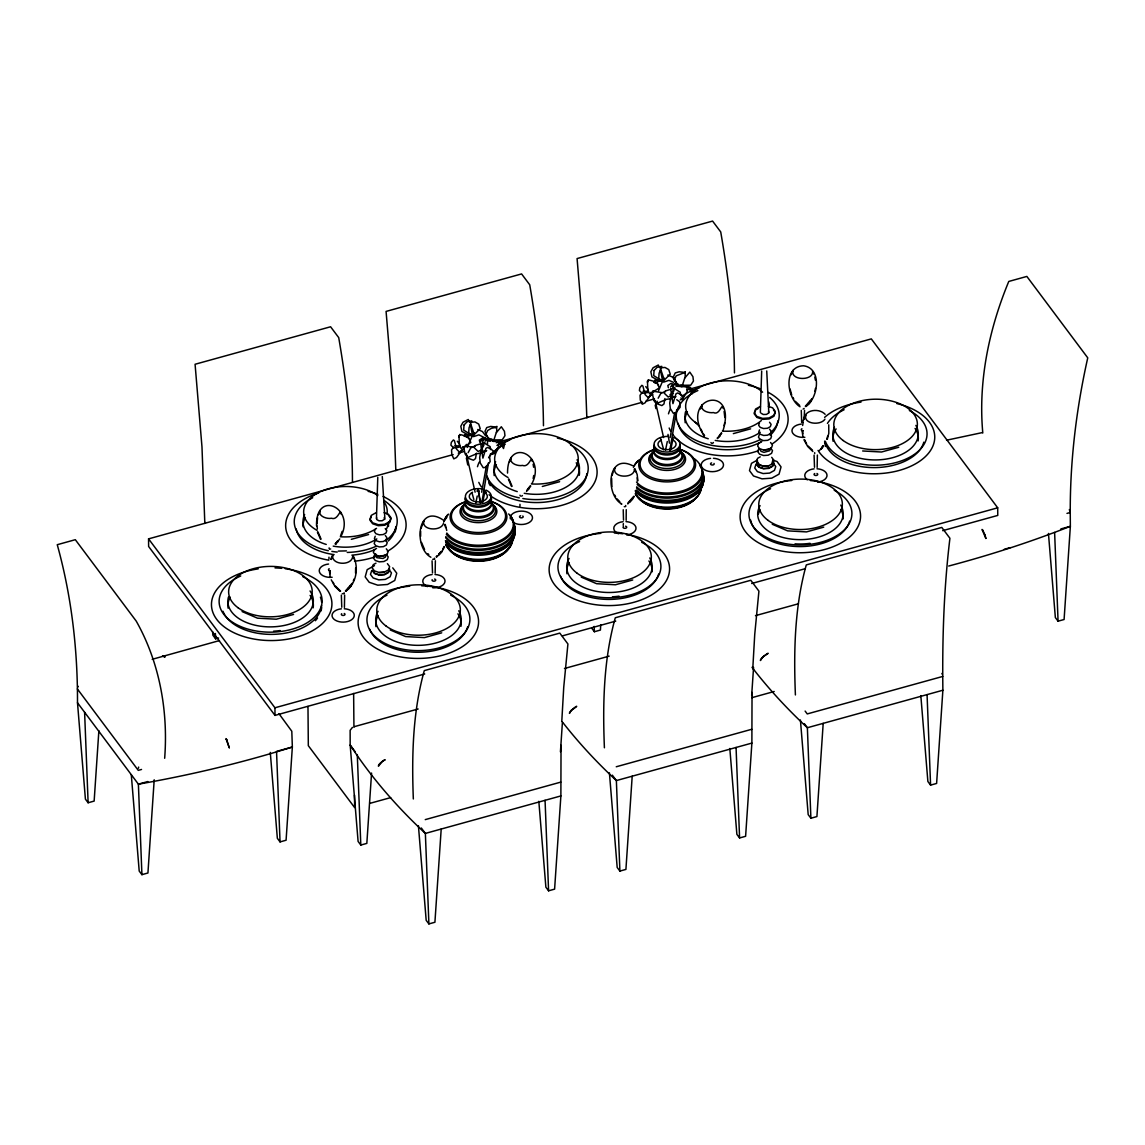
<?xml version="1.0" encoding="UTF-8"?>
<svg xmlns="http://www.w3.org/2000/svg" width="1145" height="1145" viewBox="0 0 1145 1145"><rect width="100%" height="100%" fill="white"/><g stroke="black" fill="none" stroke-linecap="round" stroke-linejoin="round"><path stroke-width="1.5" d="M352.445 482.145C352.402 433.669 346.935 385.35 338.72 337.618L330.59 326.769L195.079 364.267L201.978 446.908L204.826 523.437M341.768 607.236L341.353 595.114M432.509 572.958L432.08 560.835M561.036 745.28L560.878 795.932L554.609 889.135L548.584 890.81L545.879 887.189L538.823 801.314M623.51 520.102L623.238 509.74M752.036 692.439L751.879 743.091L745.61 836.294L739.584 837.954L736.879 834.347L729.823 748.472M801.686 422.491L801.271 410.382M802.602 422.319L804.205 417.467L804.549 410.296M814.51 467.26L814.081 455.137M376.447 518.685L377.778 477.336M760.352 412.4L761.683 371.052M316.979 523.809L317.594 517.669M420.644 531.194L420.63 536.347M611.645 478.352L611.888 486.582M561.78 721.536L563.741 687.2L567.92 643.977L559.79 633.113L424.28 670.612C412.672 712.262 411.685 756.029 413.331 798.967M752.78 668.694L754.741 634.359L758.92 591.135L750.791 580.272L615.28 617.77C603.529 659.964 602.656 704.289 604.403 747.785M626.243 509.668L626.158 520.259M164.665 758.276C168.286 711.145 159.613 662.497 136.226 621.105L75.312 539.696L57.25 544.705C71.52 596.073 77.717 649.487 77.488 702.758L85.417 799.138L88.122 802.759L94.148 801.085L98.871 730.739M355.537 573.101L355.637 567.963M154.203 779.788L147.934 872.991L141.923 874.665L139.203 871.044L131.289 774.664M371.567 773.047L366.829 843.393L360.804 845.053L358.099 841.432L350.17 745.051L350.141 730.324L352.431 727.404M441.197 829.052L434.914 922.255L428.903 923.915L426.183 920.308L418.412 825.674M560.435 751.85L562.438 721.951M600.767 624.784L600.409 630.065L594.384 631.725L591.679 628.104M632.197 776.196L625.914 869.413L619.903 871.073L617.184 867.452L609.412 772.832M751.664 695.487L753.567 667.349M823.198 723.354L816.915 816.557L810.903 818.231L808.184 814.61L800.412 719.976M795.403 694.943C793.657 651.448 794.53 607.108 806.28 564.914L941.791 527.43L949.921 538.279C943.823 588.673 942.192 639.511 942.879 690.235L936.61 783.452L930.584 785.112L927.879 781.491L920.823 695.63M344.631 595.042L344.416 607.38M435.372 560.764L435.157 573.101M623.223 525.383L623.352 523.623M817.373 455.066L817.158 467.418M476.434 453.191L475.518 458.558L473.429 460.218L468.248 458.301L465.113 453.921L463.725 447.709L462.652 446.865M664.916 398.56L664 403.927L661.91 405.588L656.729 403.67L653.609 399.29L652.221 393.078L654.31 391.404L661.953 392.635M488.514 462.694L481.902 502.369M676.724 409.795L669.682 451.216M802.645 425.496L803.146 422.462M138.43 768.252L138.631 767.078M481.644 492.207L486.41 465.958M670.126 437.576L674.577 413.073M533.141 478.524L533.713 475.49M724.141 425.668L724.728 422.648M814.882 391.39L815.455 388.37M475.848 502.898L477.236 496M665.546 450.142L667.292 441.526M482.589 502.727L484.764 492.221M670.712 449.856L673.246 437.59M474.016 432.681L473.686 434.055L466.101 436.875M664.057 378.193L663.728 379.567L654.854 382.802M464.283 436.431L464.798 434.642L472.928 435.873L480.213 428.659L478.71 424.079L474.96 421.933L469.679 422.348M421.145 528.146L423.85 520.803C421.088 530.55 441.168 531.724 443.544 523.308M612.146 475.304L613.004 472.355M342.14 531.366L340.537 536.003M826.747 439.079L827.692 436.159M827.262 439.294L828.808 433.239L828.737 424.795M496.458 427.428L496.815 426.341L496.701 427.142L490.733 426.427L486.739 427.557L484.979 431.35L487.97 438.277L492.25 439.408L490.074 439.837L482.417 438.048L479.354 440.138L479.884 442.371M684.939 372.798L685.297 371.71L685.197 372.497L679.228 371.781L675.235 372.926L673.46 376.719L676.452 383.647L679.014 384.792M371.309 516.323L369.978 520.188L372.655 523.766L378.322 525.698L384.82 525.226L389.658 522.564L391.003 518.699L388.312 515.107M375.145 529.291L374.358 531.581L375.946 533.713L379.31 534.844L383.16 534.572L386.037 532.983L386.824 530.693L385.235 528.575M375.202 536.218L374.415 538.522L376.004 540.64L379.367 541.785L383.217 541.513L386.094 539.925L386.881 537.635L385.292 535.502M374.987 541.113L374.157 543.517L375.818 545.736L379.353 546.938L383.389 546.652L386.395 544.991L387.239 542.587L385.564 540.354M374.358 555.253L373.413 557.973L375.302 560.492L379.296 561.851L383.876 561.522L387.282 559.647L388.227 556.914L386.337 554.395M371.781 570.511L370.45 574.375L373.127 577.953L378.795 579.885L385.292 579.413L390.13 576.751L391.475 572.872L388.785 569.294M386.065 555.168L385.407 557.114L382.974 558.459L376.877 557.715L375.531 555.926M389.114 569.323L388.083 572.343L384.305 574.418L379.238 574.776L374.83 573.273L372.74 570.482M389.672 569.28L388.556 572.5L384.534 574.718L379.124 575.105L374.415 573.502L372.182 570.525M755.156 411.284L754.269 413.86L756.945 417.438L762.613 419.371L769.111 418.913L773.948 416.236L775.279 412.372L773.505 409.982M759.436 422.963L758.634 425.253L760.223 427.386L763.6 428.531L767.451 428.259L770.327 426.67L771.115 424.366L769.526 422.247M759.493 429.905L758.706 432.195L760.294 434.313L763.658 435.458L767.508 435.186L770.385 433.597L771.172 431.307L769.583 429.175M759.278 434.785L758.448 437.19L760.108 439.422L763.629 440.61L767.68 440.324L770.685 438.664L771.515 436.259L769.855 434.027M758.648 448.926L757.704 451.645L759.593 454.179L763.586 455.524L768.166 455.209L771.573 453.32L772.517 450.6L770.628 448.067M756.072 464.183L754.741 468.047L757.418 471.625L763.085 473.558L769.583 473.1L774.421 470.423L775.752 466.559L773.075 462.981M757.589 460.991L756.473 464.197L758.706 467.174L763.414 468.777L768.825 468.405L772.846 466.172L773.948 462.966L772.474 460.977M770.356 448.854L769.683 450.786L764.001 452.361L761.167 451.388L759.822 449.599M771.658 464.097L772.603 461.378M773.405 462.995L772.36 466.015L768.596 468.09L763.529 468.462L759.106 466.96L757.031 464.169M658.504 390.846L663.771 378.337L660.951 370.064M318.467 514.72L320.299 510.326C317.451 516.009 326.697 519.229 331.492 518.256C338.19 520.861 340.451 507.006 341.196 514.191M330.748 559.275L332.637 554.781M331.277 559.49L333.123 555.082M341.024 536.304C355.68 507.664 315.519 489.33 316.535 525.913M353.347 580.773L354.02 579.055M509.468 461.879L511.3 457.47C508.552 463.296 517.841 466.43 522.492 465.414C529.376 468.09 531.452 454.25 532.196 461.335M519.973 495.212L520.417 496.1M522.421 495.542L521.676 496.171M532.024 483.462C546.795 455.009 507.307 436.059 507.536 473.071M700.468 409.023L702.3 404.629C699.581 410.711 708.812 413.359 713.492 412.572C719.876 415.864 721.922 401.623 723.196 408.493M723.025 430.606C737.809 382.816 678.656 396.571 704.146 435.987M791.195 374.744L793.041 370.35C789.921 380.856 813.522 381.07 812.635 371.381L813.923 374.215M804.148 408.421L803.089 409.108M804.005 419.514L805.851 415.12C802.988 424.079 820.722 425.854 824.958 419.127M613.691 470.595L614.851 467.961C611.802 478.309 634.845 479.011 634.444 468.992M804.205 417.467C806.71 409.023 819.748 408.479 825.13 414.29M465.4 446.679L466.401 444.403M442.857 549.056L444.074 546.494M444.561 546.795L441.77 551.79L436.56 557.114M483.963 444.947L481.401 449.87L478.181 451.516L474.044 447.523L475.49 445.405L484.478 442.657M674.019 390.459L671.457 395.383L668.222 397.029L664.086 393.036L665.531 390.917L674.519 388.169L672 384.992L670.555 387.11M468.119 452.69L470.752 447.938L475.404 445.748M658.175 398.202L660.794 393.451L665.445 391.261M492.422 452.976L493.466 451.173L491.176 449.212L487.613 447.423L485.924 448.339L482.904 458.129L482.002 452.218L486.682 450.615M682.463 398.489L683.508 396.685L681.232 394.724L677.654 392.95L675.965 393.866L672.945 403.655L672.043 397.744L673.732 396.828M205.198 523.236L205.656 522.463M396.199 470.395L396.657 469.622M587.199 417.553L587.657 416.78M77.745 687.143L78.218 686.327M682.477 399.09L687.114 391.776L687.014 386.853L675.922 386.251M484.779 442.084L481.673 447.194L482.975 451.688L485.938 451.116M674.82 387.597L671.729 392.706L673.031 397.215L675.979 396.642M467.131 447.437L473.729 432.824L470.91 424.537M336.358 543.403L335.528 544.333L339.779 538.923M345.389 591.006L352.13 583.335M346.076 591.063L346.591 590.448L346.105 590.992C356.596 583.077 359 567.362 353.247 555.926M526.972 490.117L530.321 485.723M526.528 491.477L530.779 486.067M627.99 502.884L633.858 496.214M627.803 503.943L634.33 496.558M721.321 432.882L718.774 436.359M717.543 438.635L721.779 433.225M805.307 406.275L812.048 398.603M805.751 406.647C818.36 398.245 822.353 368.461 803.647 365.785C783.008 366.142 786.357 398.217 800.054 406.79M496.443 432.481L501.324 426.756L504.444 431.322L504.959 435.701L502.211 439.837L493.252 439.923M684.925 377.85L689.805 372.125L692.94 376.691L693.441 381.07L690.693 385.207L681.733 385.292M480.499 441.598L481.959 439.48L483.233 440.381M462.322 449.656L456.526 457.499L453.792 458.859L451.803 454.622L451.559 449.885L453.534 447.251M652.221 393.078L645.021 402.868L642.273 404.228L640.284 399.991L640.055 395.254L642.03 392.62M436.116 556.728L436.989 555.726M571.14 710.458L569.408 713.364C570.983 708.483 583.893 701.785 571.169 710.487M808.27 404.357L810.946 401.322M821.509 447.752L823.327 445.691L822.31 446.851M819.333 450.543L823.77 446.092M329.13 547.868L329.173 548.813M336.773 542.043L337.789 540.898L335.184 543.832L335.972 542.959M337.145 542.501L338.219 541.299M348.008 588.602L348.781 587.728M349.583 586.812L350.599 585.667M344.001 593.525L344.13 592.766M348.352 589.102L349.182 588.158M349.955 587.27L351.043 586.068M439.508 553.45L438.735 554.323L441.326 551.389L440.31 552.534M439.079 554.824L439.909 553.879M440.682 552.992L441.77 551.79M527.773 489.201L528.79 488.056M528.146 489.659L529.219 488.443M629.736 501.481L630.509 500.608M631.31 499.692L632.326 498.547M625.728 506.405L625.685 505.475M630.079 501.968L630.909 501.038M631.682 500.15L632.77 498.934M717.185 438.149L717.972 437.275M719.146 436.817L720.219 435.601M807.926 403.87L808.699 402.997M809.501 402.081L810.517 400.936M814.668 452.676L814.725 453.606M821.079 449.126L821.91 448.196M762.942 656.743L760.409 660.522C760.237 656.929 776.052 648.528 762.971 656.772M485.308 440.496L487.741 438.449M382.773 760.924L378.408 766.205C378.294 762.484 390.144 757.217 382.816 760.981M459.732 434.413L459.002 437.075M648.213 379.782L647.483 382.444M659.72 367.86L665.016 367.459L668.752 369.592L670.254 374.172L662.969 381.357L654.854 380.154L654.325 381.958L657.101 383.146M376.147 512.674L371.309 515.35L369.964 519.215L372.64 522.793L378.322 524.725L384.806 524.267L389.658 521.59L390.989 517.726L388.312 514.148L384.062 512.702M376.576 548.398L374.3 549.657L373.37 552.391L375.245 554.91L379.253 556.27L383.818 555.94L387.239 554.051L388.169 551.332L386.294 548.813M385.378 554.967L379.696 556.542L376.862 555.583L375.517 553.779M375.961 563.183L373.27 564.657L372.168 567.877L374.386 570.854L379.396 572.629L383.961 572.3L388.527 569.852L389.643 566.632L387.411 563.655M374.458 565.644L367.187 569.652L365.183 576.908L369.205 582.275L377.736 585.181L387.497 584.48L394.767 580.458L396.757 573.216L392.735 567.848M760.437 406.361L755.6 409.037L754.254 412.901L756.931 416.479L762.599 418.397L769.096 417.939L773.934 415.263L775.279 411.398L772.603 407.82L768.352 406.375M755.6 409.996L758.019 408.665M760.867 442.084L758.591 443.344L757.646 446.063L759.536 448.582L763.987 450.214L769.669 448.654M760.251 456.855L757.561 458.344L756.459 461.55L758.677 464.526L763.4 466.13L768.796 465.743M757.289 460.118L751.478 463.339L749.474 470.581L753.496 475.962L762.026 478.853L771.773 478.152L779.044 474.144L781.047 466.902L777.026 461.521L772.76 460.075M675.164 383.389L672.401 386.38L673.303 387.94L680.216 392.177L680.645 395.111M712.677 443.315L713.407 442.5M343.772 593.668L342.226 593.711M490.132 454.279L492.794 453.806M680.187 399.805L682.835 399.319L680.889 397.973M152.185 659.32L219.454 640.57M164.279 656.5C167.843 658.303 158.826 654.768 164.379 656.471M982.711 530.106L982.052 529.448L985.859 538.436M982.582 530.149L983.212 530.922M983.111 530.951L984.986 535.016M985.859 538.436L985.33 536.146M424.723 673.976L275 715.396L148.621 546.48L148.564 538.866L453.148 454.594M458.315 453.162L463.482 451.731M496.171 442.686L642.445 402.21M645.894 401.265L654.496 398.875M669.982 394.596L673.417 393.651M687.186 389.83L871.316 338.891L997.696 507.808L997.767 515.422L942.693 530.665M351.329 539.324L368.604 534.543M542.329 486.468L559.604 481.701M733.33 433.626L750.605 428.845M293.564 614.436L276.303 619.216L257.468 618.171L242.11 611.573M898.753 447.237L881.493 452.017L862.657 450.973M212.598 631.697L212.884 635.203L215.603 638.824L218.609 637.994M441.727 632.827L424.451 637.608L405.616 636.563L390.273 629.965M632.727 579.985L615.452 584.766L596.617 583.707L581.274 577.123M823.727 527.144L806.452 531.91L787.631 530.865L772.274 524.267M148.564 538.866L274.943 707.782L997.696 507.808M562.381 635.876L615.738 621.12M751.678 583.506L805.021 568.75M141.536 769.454L138.273 770.356L77.373 688.947M1066.983 513.404L1070.246 512.502C1070.088 460.49 1076.357 408.565 1087.75 357.841L1026.85 276.432L1008.774 281.441C989.008 329.102 978.059 381.285 982.796 432.982M147.877 781.534L138.388 784.168L77.488 702.758M1060.871 528.933L1070.36 526.314L1070.246 512.502L1069.344 509.568M354.578 726.574L418.154 708.984M564.471 668.494L609.154 656.142M755.471 615.652L798.437 603.773M1004.279 549.271L1010.291 547.611M370.078 803.303L390.688 797.607M751.893 697.663L774.206 691.494M1048.448 533.441L1055.361 617.556L1058.066 621.177L1064.091 619.517L1070.36 526.314A830.554 500.995 -0.5 0 1 948.704 566.031M270.277 752.408L277.348 838.283L280.053 841.904L286.078 840.23L292.347 747.027L291.803 731.254L278.951 713.693M425.253 819.62L560.764 782.121M616.253 766.764L751.764 729.279M942.764 676.437L807.254 713.922L805.121 711.074M560.878 795.932L425.367 833.417A830.554 500.995 -0.5 0 1 350.17 745.051L355.251 751.836M751.879 743.091L616.368 780.575A830.554 500.995 -0.5 0 1 562.954 722.667M942.879 690.235L807.368 727.733A830.554 500.995 -0.5 0 1 752.022 667.32M226.553 739.326L225.966 738.625L229.272 747.771M226.438 739.355L226.982 740.157M946.557 440.21L982.281 432.595M480.528 444.088L482.617 443.673M330.676 549.013L329.703 549.042M338.305 551.088L346.434 550.888M625.227 506.662L624.254 506.677M647.669 392.549L642.188 393.336L639.382 390.517L639.826 387.711L641.873 385.307L642.889 386.022L645.122 394.596L647.927 397.415L652.578 394.338L651.133 392.234M459.188 447.18L453.692 447.967L450.901 445.147L451.33 442.356L453.391 439.938L454.408 440.653L456.626 449.241L459.431 452.046L464.083 448.969L463.668 447.581L465.815 446.035L473.472 447.266M763.529 449.942L768.109 449.613L771.53 447.738L772.46 445.004L770.571 442.485M379.109 572.457L384.505 572.071M643.018 391.304L648.328 391.218M454.536 445.935L459.832 445.849M493.28 441.383L495.026 441.412M491.219 453.577L493.982 453.721L498.633 446.407L498.519 441.483M490.504 441.226L487.441 440.897L487.512 444.174M493.409 440.481L501.381 441.712L504.401 444.961L503.514 448.525L499.463 440.696M653.952 382.373L656.514 382.773L658.59 385.207M678.599 385.207L674.176 380.083L676.194 375.832L683.722 372.912L685.197 373.742L685.211 376.59L681.933 386.724L670.898 383.418L667.836 385.507L668.365 387.74M711.703 443.344L710.902 442.557M652.793 390.874L654.253 391.404M667.793 375.03L672.487 377.063L675.736 381.399M673.618 382.387L668.938 380.355L663.613 382.129L663.327 380.798M477.751 429.504L482.431 431.536L485.68 435.887M760.996 413.188L763.3 414.49L766.463 414.418L768.638 413.016L768.538 411.098M632.627 465.686C607.179 452.876 605.09 494.597 621.649 504.015L621.12 503.499L621.635 504.086M434.442 558.188L434.728 559.247L432.724 559.29M676.752 399.734L679.615 401.723L680.202 407.119L675.736 412.887L673.26 413.216L670.297 408.493L669.725 403.083L670.698 397.601L673.174 397.258L671.457 395.383L670.784 388.799M799.668 405.43L795.288 401.294M812.492 450.185L808.098 446.049M680.66 384.792L681.89 385.851L689.862 387.067L692.897 390.331L691.995 393.88L687.959 386.065M695.044 422.133L699.151 425.983M619.788 501.71L617.098 498.905M443.129 519.987C417.324 502.669 413.059 547.382 430.878 557.243M382.287 476.506L384.906 519.157M427.929 553.722L428.788 554.552M648.184 389.643L645.766 386.609M459.703 444.274L457.284 441.24M335.37 586.025L340.566 591.121M339.908 591.206L334.955 586.44L331.248 579.814M468.033 437.404L470.108 439.852M812.878 451.559L807.683 446.464L803.976 439.837M771.701 457.327L773.934 460.304L772.818 463.525L768.252 465.986L763.672 466.301L759.679 464.942L757.79 462.423M804.334 723.654L807.368 727.733L810.903 818.231M612.317 775.151L616.368 780.575L619.903 871.073M421.317 827.992L425.367 833.417L428.903 923.915M703.016 433.311L704.561 435.572M676.309 384.062L677.396 385.708L677.11 384.376M793.013 397.544L793.757 399.032M806.567 443.802L804.491 439.594M614.822 495.155L615.566 496.644M512.015 486.153L508.967 479.082M511.572 486.525L508.423 479.268M424.566 549.486L421.503 542.415M321.015 538.994L317.966 531.938M320.571 539.367L317.423 532.11M333.095 582.275L333.839 583.764M700.94 429.117L702.271 431.822M659.048 366.6L658.303 365.012L653.079 367.774L650.847 371.781L651.949 376.92L657.702 380.111L662.397 379.925L660.393 369.892M468.992 421.074L468.248 419.499L463.024 422.262L460.805 426.269L461.893 431.407L467.647 434.599L472.341 434.413L470.352 424.38M226.882 740.185L229.258 747.771M634.974 468.806L637.178 474.56L637.908 480.786M634.473 469.049L635.733 471.826M352.732 556.184L354.005 558.946M941.906 673.432L942.378 674.448M791.682 394.839L790.064 388.971M984.958 535.03L985.315 536.161M445.248 524.439L446.736 530.478M444.732 524.668L445.648 527.573M660.479 438.177L663.742 449.899M471.998 492.808L473.858 499.506M655.126 400.492L663.599 437.547M466.258 453.434L475.118 492.178M487.069 438.864L487.341 440.195L486.253 438.549L478.882 434.842L473.558 436.617L473.286 435.286M802.974 436.918L802.072 430.72M653.781 398.317L654.482 401.738M655.198 405.173L655.913 408.608M466.358 458.086L467.775 464.956M330.247 576.88L329.345 570.682M814.825 377.12L815.383 380.14M724.098 411.398L724.814 417.51M533.098 464.24L533.642 467.26M668.007 434.399L669.467 443.172M478.438 490.446L480.456 502.612M477.952 488.886L480.285 502.927M490.604 449.599L490.175 446.65L483.247 442.428L482.36 440.868L485.122 437.877L485.552 440.811M670.827 396.657L671.127 398.66L666.605 399.276L657.416 403.197L657.115 401.194M480.786 451.144L481.072 453.148L476.563 453.764L467.36 457.685L467.074 455.681M480.743 443.287L481.401 449.885L483.118 451.745L480.642 452.089L479.669 457.571L480.256 462.981L483.219 467.704L485.695 467.36L490.16 461.607L489.573 456.197M802.631 430.649L802.888 433.74M329.903 570.625L330.146 573.702M317.079 525.856L317.337 528.933M637.192 477.751L637.364 480.843M766.735 370.937L768.81 412.873M384.248 517.425L384.348 519.343L382.172 520.746L379.009 520.818L376.705 519.515L376.605 517.612M352.717 556.112C352.431 565.587 333.209 565.558 332.522 556.513M1054.617 532.454L1058.066 621.177M927.064 694.614L930.584 785.112M736.063 747.456L739.584 837.954M594.169 626.401L594.384 631.725M545.063 800.312L548.584 890.81M357.283 754.555L360.804 845.053M280.053 841.904L276.532 751.406L292.347 747.027A830.554 500.995 -0.5 0 1 138.388 784.168L141.923 874.665M215.389 633.5L215.603 638.824M84.601 712.262L88.122 802.759M519.959 504.315L519.987 506.09M328.958 557.171L328.987 558.932M734.46 372.884C734.088 325.609 728.764 278.478 720.72 231.934L712.591 221.085L577.08 258.57L583.979 341.21L586.827 417.739M543.46 425.725C543.088 378.451 537.764 331.334 529.72 284.776L521.59 273.927L386.08 311.411L392.978 394.052L395.826 470.581M353.633 693.426L353.934 727.318M354.521 795.102L354.635 807.583L308.32 745.681L307.976 706.451M274.943 707.782L275 715.396M803.361 430.706A1.832 1.102 -0.5 0 1 801.414 430.076A1.832 1.102 -0.5 0 1 801.915 428.774M804.863 437.29A11.121 6.698 -0.5 0 1 792.111 431.822A11.121 6.698 -0.5 0 1 801.314 424.079M896.764 403.541A60.241 36.339 -0.5 0 1 916.63 463.181A60.241 36.339 -0.5 0 1 818.06 450.414M824.6 417.367A60.241 36.339 -0.5 0 1 861.011 402.095M923.815 442.156A49.994 30.156 -0.5 0 1 873.22 467.589A49.994 30.156 -0.5 0 1 824.844 441.168M825.803 446.464A49.994 30.156 -0.5 0 1 824.615 441.469M833.059 441.24A42.737 25.777 -0.5 0 1 836.093 428.931M915.055 428.43A42.737 25.777 -0.5 0 1 918.118 440.939M915.885 425.41A42.737 25.777 -0.5 0 1 876.827 459.918A42.737 25.777 -0.5 0 1 834.462 427.314M909.359 410.54A51.482 31.058 -0.5 0 1 902.045 460.648A51.482 31.058 -0.5 0 1 825.388 441.397M827.434 423.407A51.482 31.058 -0.5 0 1 844.108 409.753M626.372 534.3A60.241 36.339 -0.5 0 1 656.658 591.478A60.241 36.339 -0.5 0 1 557.171 587.7A60.241 36.339 -0.5 0 1 600.767 533.341M614.364 533.012A60.241 36.339 -0.5 0 1 622.851 533.77M658.647 573.989A49.994 30.156 -0.5 0 1 610.829 599.393A49.994 30.156 -0.5 0 1 560.606 576.278M619.044 596.159A42.737 25.777 -0.5 0 1 612.432 596.788M566.932 573.788A42.737 25.777 -0.5 0 1 569.108 562.853M648.929 560.978A42.737 25.777 -0.5 0 1 652.178 571.799M649.759 557.958A42.737 25.777 -0.5 0 1 609.483 592.495A42.737 25.777 -0.5 0 1 569.065 558.474M641.658 542.315A51.482 31.058 -0.5 0 1 646.453 588.086A51.482 31.058 -0.5 0 1 570.41 587.185A51.482 31.058 -0.5 0 1 579.57 541.571M625.542 526.199A1.832 1.102 -0.5 0 1 626.53 527.702A1.832 1.102 -0.5 0 1 623.953 528.188A1.832 1.102 -0.5 0 1 623.41 526.6M626.014 521.619A11.121 6.698 -0.5 0 1 636.005 528.045A11.121 6.698 -0.5 0 1 626.673 534.901M618.4 533.77A11.121 6.698 -0.5 0 1 614.078 526.814A11.121 6.698 -0.5 0 1 623.123 521.691M344.23 613.462A1.832 1.102 -0.5 0 1 344.645 614.994A1.832 1.102 -0.5 0 1 342.097 615.251A1.832 1.102 -0.5 0 1 341.682 613.72M344.287 608.754A11.121 6.698 -0.5 0 1 352.717 618.801A11.121 6.698 -0.5 0 1 333.982 619.245A11.121 6.698 -0.5 0 1 341.396 608.811M285.205 568.736A60.241 36.339 -0.5 0 1 321.444 624.426A60.241 36.339 -0.5 0 1 221.944 624.984A60.241 36.339 -0.5 0 1 258.197 568.879M275.029 567.92A60.241 36.339 -0.5 0 1 281.699 568.335M321.645 607.609A49.994 30.156 -0.5 0 1 321.029 610.943M317.523 618.057A49.994 30.156 -0.5 0 1 315.333 620.733M321.63 605.605A49.994 30.156 -0.5 0 1 275.959 634.244A49.994 30.156 -0.5 0 1 222.974 611.244M320.428 597.189A49.994 30.156 -0.5 0 1 321.616 602.184M280.21 630.551A42.737 25.777 -0.5 0 1 273.598 631.181M228.098 608.181A42.737 25.777 -0.5 0 1 230.274 597.232M310.095 595.357A42.737 25.777 -0.5 0 1 313.143 607.866M310.052 590.977A42.737 25.777 -0.5 0 1 275.444 626.687A42.737 25.777 -0.5 0 1 228.456 597.06M302.824 576.694A51.482 31.058 -0.5 0 1 307.619 622.479A51.482 31.058 -0.5 0 1 231.576 621.578A51.482 31.058 -0.5 0 1 240.736 575.964M816.957 473.486A1.832 1.102 -0.5 0 1 817.272 475.103A1.832 1.102 -0.5 0 1 814.582 475.161A1.832 1.102 -0.5 0 1 814.739 473.543M817.015 468.777A11.121 6.698 -0.5 0 1 827.005 475.189A11.121 6.698 -0.5 0 1 817.673 482.059M807.282 479.741A11.121 6.698 -0.5 0 1 814.124 468.849M810.331 480.528A60.241 36.339 -0.5 0 1 850.492 536.261A60.241 36.339 -0.5 0 1 749.417 536.089A60.241 36.339 -0.5 0 1 791.768 480.485M849.647 521.132A49.994 30.156 -0.5 0 1 799.038 546.566A49.994 30.156 -0.5 0 1 750.676 520.145M810.045 543.317A42.737 25.777 -0.5 0 1 795.016 543.846M758.333 514.205A42.737 25.777 -0.5 0 1 760.108 509.997M840.802 509.482A42.737 25.777 -0.5 0 1 843.178 518.943M840.759 505.102A42.737 25.777 -0.5 0 1 800.484 539.639A42.737 25.777 -0.5 0 1 760.065 505.618M834.218 490.246A51.482 31.058 -0.5 0 1 836.494 535.831A51.482 31.058 -0.5 0 1 760.967 534.028A51.482 31.058 -0.5 0 1 770.571 488.729M714.008 463.439A1.832 1.102 -0.5 0 1 713.092 464.899A1.832 1.102 -0.5 0 1 710.687 464.355A1.832 1.102 -0.5 0 1 711.603 462.895M713.478 458.286A11.121 6.698 -0.5 0 1 721.908 468.348A11.121 6.698 -0.5 0 1 703.159 468.792A11.121 6.698 -0.5 0 1 710.573 458.358M768.381 392.434A60.241 36.339 -0.5 0 1 772.446 443.745M758.276 450.744A60.241 36.339 -0.5 0 1 672.401 434.012M670.555 431.035A60.241 36.339 -0.5 0 1 669.167 428.015M668.48 413.846A60.241 36.339 -0.5 0 1 670.269 409.237M681.862 396.356A60.241 36.339 -0.5 0 1 699.065 387.797M748.401 385.278A60.241 36.339 -0.5 0 1 759.836 388.57M777.798 420.945A49.994 30.156 -0.5 0 1 770.256 435.315M761.912 441.455A49.994 30.156 -0.5 0 1 710.558 447.938A49.994 30.156 -0.5 0 1 678.198 423.278M685.225 422.791A42.737 25.777 -0.5 0 1 687.401 411.842M760.251 432.252A42.737 25.777 -0.5 0 1 715.224 440.424M708.254 438.764A42.737 25.777 -0.5 0 1 685.583 411.656M769.669 397.458A51.482 31.058 -0.5 0 1 771.358 431.937M760.752 439.351A51.482 31.058 -0.5 0 1 686.986 434.914A51.482 31.058 -0.5 0 1 697.863 390.574M761.339 420.573A41.792 25.219 -0.5 0 1 722.352 431.078M697.634 423.865A41.792 25.219 -0.5 0 1 701.355 386.466A41.792 25.219 -0.5 0 1 762.613 392.22M768.696 401.766A41.792 25.219 -0.5 0 1 769.211 406.647M383.06 496.458A60.241 36.339 -0.5 0 1 387.411 551.332M374.687 556.985A60.241 36.339 -0.5 0 1 354.449 561.164M328.844 560.191A60.241 36.339 -0.5 0 1 285.892 528.875A60.241 36.339 -0.5 0 1 318.682 492.965M368.117 491.348A60.241 36.339 -0.5 0 1 377.836 494.268M395.812 528.632A49.994 30.156 -0.5 0 1 395.197 531.967M395.798 526.628A49.994 30.156 -0.5 0 1 388.255 541.012M374.873 549.643A49.994 30.156 -0.5 0 1 351.858 555.153M334.125 554.624A49.994 30.156 -0.5 0 1 296.197 528.976M303.053 526.772A42.737 25.777 -0.5 0 1 305.4 517.54M388.298 523.065A42.737 25.777 -0.5 0 1 388.47 526.485M388.427 522.106A42.737 25.777 -0.5 0 1 386.094 529.634M376.834 538.909A42.737 25.777 -0.5 0 1 333.224 546.122M326.253 544.447A42.737 25.777 -0.5 0 1 304.627 514.549M383.89 500.336A51.482 31.058 -0.5 0 1 385.879 540.612M375.589 546.523A51.482 31.058 -0.5 0 1 347.25 552.434M337.188 552.076A51.482 31.058 -0.5 0 1 331.85 551.375M328.314 550.716A51.482 31.058 -0.5 0 1 295.038 527.101A51.482 31.058 -0.5 0 1 312.699 497.746M376.533 528.389A41.792 25.219 -0.5 0 1 340.351 536.762M317.065 530.378A41.792 25.219 -0.5 0 1 316.807 493.495A41.792 25.219 -0.5 0 1 377.821 495.599M384.047 501.853A41.792 25.219 -0.5 0 1 387.01 514.033M330.161 570.682A1.832 1.102 -0.5 0 1 328.601 569.924A1.832 1.102 -0.5 0 1 329.188 568.75M332.136 577.266A11.121 6.698 -0.5 0 1 319.383 571.784A11.121 6.698 -0.5 0 1 328.572 564.041M522.764 516.037A1.832 1.102 -0.5 0 1 522.378 517.654A1.832 1.102 -0.5 0 1 519.758 517.297A1.832 1.102 -0.5 0 1 520.603 515.751M510.384 518.943A11.121 6.698 -0.5 0 1 523.437 511.214A11.121 6.698 -0.5 0 1 530.908 521.19A11.121 6.698 -0.5 0 1 512.745 522.091M557.4 438.12A60.241 36.339 -0.5 0 1 585.467 493.595A60.241 36.339 -0.5 0 1 489.058 494.755M486.353 492.464A60.241 36.339 -0.5 0 1 483.691 489.745M481.401 486.868A60.241 36.339 -0.5 0 1 478.796 482.374M477.479 466.702A60.241 36.339 -0.5 0 1 479.268 462.093M496.93 445.419A60.241 36.339 -0.5 0 1 509.682 440.124M586.798 473.787A49.994 30.156 -0.5 0 1 538.365 502.54A49.994 30.156 -0.5 0 1 487.197 476.12M490.318 485.637A49.994 30.156 -0.5 0 1 488.758 482.832M494.225 475.633A42.737 25.777 -0.5 0 1 496.4 464.684M576.221 462.809A42.737 25.777 -0.5 0 1 579.284 475.318M577.051 459.789A42.737 25.777 -0.5 0 1 567.548 486.239A42.737 25.777 -0.5 0 1 524.224 493.266M517.254 491.606A42.737 25.777 -0.5 0 1 495.628 461.707M570.511 444.933A51.482 31.058 -0.5 0 1 582.046 483.033A51.482 31.058 -0.5 0 1 522.85 498.533M519.315 497.875A51.482 31.058 -0.5 0 1 486.553 475.79M488.6 457.785A51.482 31.058 -0.5 0 1 493.094 452.318M494.182 451.302A51.482 31.058 -0.5 0 1 505.274 444.145M508.065 477.537A41.792 25.219 -0.5 0 1 516.051 436.961A41.792 25.219 -0.5 0 1 577.452 453.778A41.792 25.219 -0.5 0 1 531.352 483.92M421.675 585.796A60.241 36.339 -0.5 0 1 470.824 639.64A60.241 36.339 -0.5 0 1 368.633 642.903A60.241 36.339 -0.5 0 1 409.767 586.183M467.647 626.83A49.994 30.156 -0.5 0 1 419.829 652.235A49.994 30.156 -0.5 0 1 369.606 629.135M375.932 626.644A42.737 25.777 -0.5 0 1 378.108 615.695M457.928 613.82A42.737 25.777 -0.5 0 1 460.977 626.329M458.759 610.8A42.737 25.777 -0.5 0 1 418.483 645.336A42.737 25.777 -0.5 0 1 378.065 611.315M450.658 595.157A51.482 31.058 -0.5 0 1 455.91 640.642A51.482 31.058 -0.5 0 1 380.283 640.627A51.482 31.058 -0.5 0 1 386.981 595.142M434.542 579.055A1.832 1.102 -0.5 0 1 435.601 580.458A1.832 1.102 -0.5 0 1 433.239 581.116A1.832 1.102 -0.5 0 1 432.18 579.699M435.014 574.475A11.121 6.698 -0.5 0 1 444.961 581.76A11.121 6.698 -0.5 0 1 432.781 587.814M427.4 586.612A11.121 6.698 -0.5 0 1 423.077 579.656A11.121 6.698 -0.5 0 1 432.123 574.532M490.289 501.295A28.41 17.146 -0.5 0 1 501.181 527.158A28.41 17.146 -0.5 0 1 456.869 528.188A28.41 17.146 -0.5 0 1 465.185 501.882A13.354 8.044 -0.5 0 0 480.514 510.513A13.354 8.044 -0.5 0 0 490.547 499.206M483.619 491.964A9.06 5.467 -0.5 0 1 485.179 499.964A9.06 5.467 -0.5 0 1 471.826 500.279A9.06 5.467 -0.5 0 1 472.584 492.221M476.864 491.033A9.06 5.467 -0.5 0 1 479.24 490.976M508.652 513.933A35.352 21.326 -0.5 0 1 495.141 544.047A35.352 21.326 -0.5 0 1 446.321 534.228M443.702 521.963A35.352 21.326 -0.5 0 1 448.611 514.148M491.348 501.682A27.122 16.359 -0.5 0 1 499.392 526.457A27.122 16.359 -0.5 0 1 457.47 526.614A27.122 16.359 -0.5 0 1 465.786 501.782M492.722 504.43A18.406 11.106 -0.5 0 1 490.489 519.859A18.406 11.106 -0.5 0 1 464.884 519.114A18.406 11.106 -0.5 0 1 465.614 503.643M485.881 490.06A12.938 7.8 -0.5 0 1 484.636 503.213A12.938 7.8 -0.5 0 1 465.414 497.073A12.938 7.8 -0.5 0 1 482.918 489.101M492.092 503.886A14.985 9.046 -0.5 0 1 478.868 516.696A14.985 9.046 -0.5 0 1 464.412 504.53M490.675 500.236A13.482 8.129 -0.5 0 1 480.542 511.643A13.482 8.129 -0.5 0 1 464.97 502.884M491.72 503.8A17.146 10.334 -0.5 0 1 490.389 517.74A17.146 10.334 -0.5 0 1 467.246 518.284A17.146 10.334 -0.5 0 1 464.541 504.43M490.504 502.598A15.601 9.403 -0.5 0 1 489.301 515.293A15.601 9.403 -0.5 0 1 468.233 515.794A15.601 9.403 -0.5 0 1 465.772 503.185M512.13 541.714A33.606 20.267 -0.5 0 1 480.786 560.062A33.606 20.267 -0.5 0 1 445.949 544.576M512.659 540.683A34.15 20.596 -0.5 0 1 481.93 559.275A34.15 20.596 -0.5 0 1 445.978 544.891M514.592 535.445A36.139 21.798 -0.5 0 1 484.421 554.924A36.139 21.798 -0.5 0 1 445.691 542.573M514.749 534.4A36.311 21.898 -0.5 0 1 485.609 553.836A36.311 21.898 -0.5 0 1 446.55 542.83M514.906 529.262A36.44 21.984 -0.5 0 1 487.956 552.763A36.44 21.984 -0.5 0 1 445.391 540.755M513.533 525.04A36.44 21.984 -0.5 0 1 514.606 527.845M510.312 515.465A34.808 20.996 -0.5 0 1 492.837 543.317A34.808 20.996 -0.5 0 1 446.808 533.026M444.231 520.961A34.808 20.996 -0.5 0 1 447.91 514.463M513.561 523.981A36.497 22.013 -0.5 0 1 492.479 550.788A36.497 22.013 -0.5 0 1 446.378 540.984M511.586 519.415A36.168 21.812 -0.5 0 1 493.423 548.355A36.168 21.812 -0.5 0 1 445.605 537.663M491.305 497.96A13.125 7.915 -0.5 0 1 478.739 507.221A13.125 7.915 -0.5 0 1 465.285 498.576M491.219 496.916A13.053 7.872 -0.5 0 1 478.724 506.119A13.053 7.872 -0.5 0 1 465.342 497.517M508.008 548.913A31.33 18.892 -0.5 0 1 475.561 561.179A31.33 18.892 -0.5 0 1 447.795 545.55M509.067 547.954A32.475 19.579 -0.5 0 1 475.433 560.678A32.475 19.579 -0.5 0 1 446.65 544.476M511.414 518.399A35.996 21.712 -0.5 0 1 493.338 547.195A35.996 21.712 -0.5 0 1 445.763 536.561M444.947 519.959A35.996 21.712 -0.5 0 1 446.893 517.354M697.763 495.742A32.475 19.579 -0.5 0 1 665.173 508.509A32.475 19.579 -0.5 0 1 635.761 493.524M700.11 466.187A35.996 21.712 -0.5 0 1 684.152 494.354A35.996 21.712 -0.5 0 1 636.663 486.854M696.69 496.701A31.33 18.892 -0.5 0 1 668.351 509.038A31.33 18.892 -0.5 0 1 638.838 498.061M701.069 489.802A34.15 20.596 -0.5 0 1 671.743 506.992A34.15 20.596 -0.5 0 1 636.234 495.198M699.509 464.169A35.352 21.326 -0.5 0 1 683.837 491.849A35.352 21.326 -0.5 0 1 637.178 484.478M634.216 465.7A35.352 21.326 -0.5 0 1 638.581 460.777M679.915 444.704A13.053 7.872 -0.5 0 1 667.42 453.907A13.053 7.872 -0.5 0 1 654.038 445.305M678.985 449.083A28.41 17.146 -0.5 0 1 689.877 474.946A28.41 17.146 -0.5 0 1 645.565 475.991A28.41 17.146 -0.5 0 1 653.881 449.67M703.302 475.633A36.44 21.984 -0.5 0 1 680.058 499.878A36.44 21.984 -0.5 0 1 636.319 491.076M703.173 476.477A36.311 21.898 -0.5 0 1 678.885 500.88A36.311 21.898 -0.5 0 1 635.246 490.618M703.331 474.574A36.497 22.013 -0.5 0 1 680.058 498.848A36.497 22.013 -0.5 0 1 636.262 490.031M680.001 445.763A13.125 7.915 -0.5 0 1 667.435 455.009A13.125 7.915 -0.5 0 1 653.981 446.364M680.244 449.012A13.354 8.044 -0.5 0 1 667.463 458.415A13.354 8.044 -0.5 0 1 653.795 449.627M679.371 448.024A13.482 8.129 -0.5 0 1 667.478 459.56A13.482 8.129 -0.5 0 1 654.482 448.611M700.826 489.502A33.606 20.267 -0.5 0 1 670.584 507.808A33.606 20.267 -0.5 0 1 635.217 493.652M703.001 477.551A36.139 21.798 -0.5 0 1 678.842 501.839A36.139 21.798 -0.5 0 1 635.418 491.634M680.416 451.588A17.146 10.334 -0.5 0 1 679.085 465.543A17.146 10.334 -0.5 0 1 655.942 466.087A17.146 10.334 -0.5 0 1 653.237 452.218A14.985 9.046 -0.5 0 0 667.564 464.498A14.985 9.046 -0.5 0 0 680.788 451.674M672.315 439.752A9.06 5.467 -0.5 0 1 673.875 447.752A9.06 5.467 -0.5 0 1 660.522 448.067A9.06 5.467 -0.5 0 1 661.28 440.009M694.228 458.615A34.808 20.996 -0.5 0 1 686.499 489.43A34.808 20.996 -0.5 0 1 636.505 482.045M633.385 467.389A34.808 20.996 -0.5 0 1 639.024 459.918M679.2 450.4A15.601 9.403 -0.5 0 1 677.997 463.095A15.601 9.403 -0.5 0 1 656.929 463.582A15.601 9.403 -0.5 0 1 654.468 450.973M680.044 449.484A27.122 16.359 -0.5 0 1 688.088 474.245A27.122 16.359 -0.5 0 1 646.166 474.402A27.122 16.359 -0.5 0 1 654.482 449.57M679.171 450.844A18.406 11.106 -0.5 0 1 680.731 466.745A18.406 11.106 -0.5 0 1 654.325 467.36A18.406 11.106 -0.5 0 1 654.31 451.431M674.577 437.848A12.938 7.8 -0.5 0 1 674.29 450.629A12.938 7.8 -0.5 0 1 654.468 446.206A12.938 7.8 -0.5 0 1 668.322 436.445M703.001 472.642A36.168 21.812 -0.5 0 1 679.93 496.701A36.168 21.812 -0.5 0 1 636.52 487.97M458.988 435.758L459.317 444.36L461.149 448.611L470.81 442.557L468.978 438.306L464.942 435.787L460.691 434.685L458.988 435.758M647.469 381.128L647.798 389.729L649.63 393.98L659.291 387.926L657.459 383.675L653.437 381.156L649.186 380.054L647.469 381.128M464.04 424.981L463.668 430.091L472.627 435.73L468.677 432.939L469.035 427.829L471.769 420.83L467.074 421.804L464.04 424.981M654.081 370.493L653.723 375.603L662.669 381.242L658.718 378.465L659.091 373.342L661.81 366.343L657.115 367.316L654.081 370.493M496.715 431.236L493.438 441.355L490.117 439.837L485.695 434.714L487.713 430.477L491.52 428.259L495.241 427.543L496.715 428.373L496.715 431.236M843.192 440.524A41.792 25.219 -0.5 0 0 914.655 433.153A41.792 25.219 -0.5 0 0 868.898 399.562A41.792 25.219 -0.5 0 0 843.192 440.524M577.166 573.273A41.792 25.219 -0.5 0 0 648.628 565.888A41.792 25.219 -0.5 0 0 602.871 532.31A41.792 25.219 -0.5 0 0 577.166 573.273M238.017 607.723A41.792 25.219 -0.5 0 0 309.479 600.338A41.792 25.219 -0.5 0 0 263.722 566.761A41.792 25.219 -0.5 0 0 238.017 607.723M768.166 520.431A41.792 25.219 -0.5 0 0 839.628 513.046A41.792 25.219 -0.5 0 0 793.871 479.454A41.792 25.219 -0.5 0 0 768.166 520.431M386.166 626.115A41.792 25.219 -0.5 0 0 457.628 618.729A41.792 25.219 -0.5 0 0 411.871 585.152A41.792 25.219 -0.5 0 0 386.166 626.115"/></g></svg>
